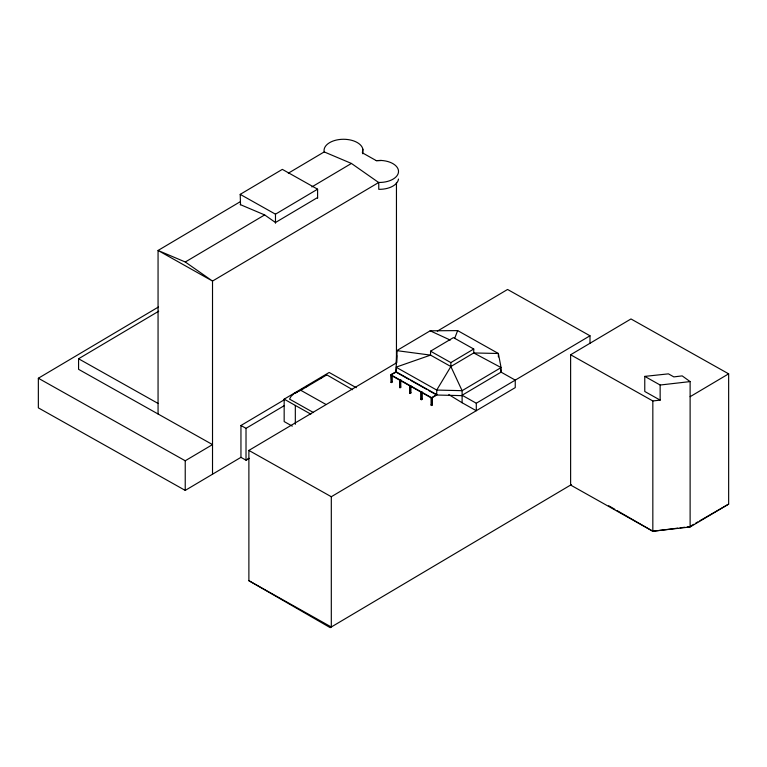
<?xml version="1.0" encoding="UTF-8"?>
<svg xmlns="http://www.w3.org/2000/svg" width="767" height="767" viewBox="0 0 767 767"><rect width="100%" height="100%" fill="white"/><g stroke="black" fill="none" stroke-linecap="round" stroke-linejoin="round"><path stroke-width="1.15" d="M396.165 368.601L396.012 372.148L396.75 350.634L430.182 330.807L457.659 330.606L498.377 353.491L501.072 367.575L501.072 372.139L462.108 395.254L476.297 403.231L589.996 335.783L507.572 289.466L437.305 331.152M396.386 363.874L396.75 355.6M326.397 374.622L352.599 389.713M288.306 173.208L324.201 151.914A19.472 11.246 0 0 1 341.181 139.354A19.472 11.246 0 0 1 362.868 149.201L362.369 152.806L376.281 160.629L381.314 160.466A19.089 11.026 0 0 1 398.476 172.172A19.089 11.026 0 0 1 378.764 182.45L212.517 281.067L212.517 474.217M454.697 338.266L457.659 330.606M498.377 356.923L498.377 353.491L473.747 352.954L450.862 366.53L436.73 390.058L436.73 395.024L431.562 398.063L391.352 375.475M240.531 204.77L240.205 194.367L282.333 169.373L317.596 189.19L317.596 198.27M240.109 201.798L158.06 250.464L158.06 413.988M185.288 261.998L212.517 281.067L158.06 250.464L185.288 261.998L264.653 214.923L275.478 222.507L317.596 197.522M311.843 186.927L351.43 163.448L378.658 182.517M275.478 223.255L275.478 214.185L317.596 189.19M376.281 160.629L381.314 160.466M284.212 399.828L240.953 425.493L240.953 457.343L185.23 490.401L38.35 407.862L38.35 378.236L158.462 306.992M185.23 490.401L185.23 460.775L212.517 444.592L78.57 369.32L78.57 358.764L158.711 311.22M292.275 426.136L284.164 421.572L284.164 399.156L329.168 372.465L356.291 387.709M295.468 393.155L297.51 391.947M299.552 390.729L302.62 388.907M305.688 387.086L307.74 385.878M320.012 378.591L322.054 377.383M313.54 412.598L289.552 399.118L291.096 396.328L294.595 393.107L300.789 390.298L326.502 375.053M240.953 457.343L246.015 460.19L246.015 428.341L284.164 405.705M571.444 484.562L330.203 627.646L248.882 580.696L248.882 450.411L396.75 362.695L396.75 350.634L430.546 355.121L450.862 366.53L462.108 390.681L462.108 402.742L476.297 410.719L476.297 403.231M249.093 458.359L246.015 460.19L249.102 458.407M430.546 351.181L453.431 337.605L473.747 349.023L473.747 352.954L501.072 367.575L462.108 390.681L436.73 390.058L396.012 367.172L430.546 355.121L430.546 351.181L450.862 362.599L473.747 349.023M392.081 375.044L392.081 382.139L391.352 382.57L390.863 374.804L396.012 371.746L436.73 394.631L431.591 397.68L431.562 405.561L432.291 405.129L432.291 397.642M395.13 372.676L391.592 374.373M390.863 382.292L391.592 381.861L391.592 375.955M400.307 379.665L399.578 380.096L399.578 387.584M400.307 386.76L399.578 387.191L400.786 387.038M410.901 385.619L410.182 386.05L410.182 393.538M421.601 391.63L420.882 392.062L420.882 399.559M248.882 580.696L331.306 627.013L331.306 496.728L515.251 387.603L515.251 380.116L501.072 372.139L500.563 369.924M570.619 354.766L630.982 318.957L728.65 373.836L728.65 504.12L690.118 526.977L652.832 531.243L570.619 485.051L570.619 354.766L652.832 400.959L660.147 400.125L660.147 385.024L644.769 376.386L644.769 391.486L660.147 400.125M690.118 396.702L728.65 373.836M690.616 526.085L693.704 524.302M695.755 523.113L697.807 521.924M699.868 520.735L728.65 504.12M616.898 510.496L652.832 531.243L677.731 528.147M680.099 527.849L684.845 527.265M687.213 526.967L689.591 526.67M660.147 385.024L690.118 381.592L690.118 526.977M644.769 376.386L668.421 373.855L673.838 376.894L682.179 375.888L690.118 381.592M462.108 395.647L436.73 395.024L428.379 390.336M324.201 151.914L351.43 163.448M240.205 204.568L264.653 214.923M430.182 330.807L450.258 340.078M240.205 194.367L275.478 214.185M397.057 372.733L408.543 379.186M410.623 380.365L426.289 389.157M390.863 374.804L431.591 397.68M391.592 381.861L392.081 382.139M300.789 390.298L325.85 404.382M284.164 399.156L310.846 414.151M240.953 425.493L246.015 428.341M248.882 450.411L331.306 496.728M78.57 358.764L158.06 403.432M38.35 378.236L185.23 460.775M608.682 505.75L614.837 509.307M448.829 394.612L462.108 402.742M500.391 368.62L501.072 372.139M652.832 400.959L652.832 531.243M589.996 335.783L589.996 343.271M450.862 362.599L450.862 366.53M431.083 397.795L431.083 405.283M422.09 391.908L422.09 399.396L421.371 399.828L421.371 392.34M421.601 392.704L421.601 399.128M410.901 386.693L410.901 393.116M409.693 385.772L409.693 393.27M396.453 182.421L396.453 362.714M391.352 375.073L391.352 382.57M378.764 182.45L378.764 189.324A19.089 11.026 0 0 0 398.476 179.047M362.868 149.201L362.868 153.793M295.324 405.436L295.324 424.304M400.786 379.943L400.067 380.365L400.067 387.862L400.786 387.431L400.786 379.943M410.412 392.445L409.693 392.867L410.901 392.714L410.412 392.445M421.601 398.725L420.882 399.156L422.09 399.003L421.601 398.725M431.802 404.458L431.083 404.89L432.291 404.736L431.802 404.458"/></g></svg>
